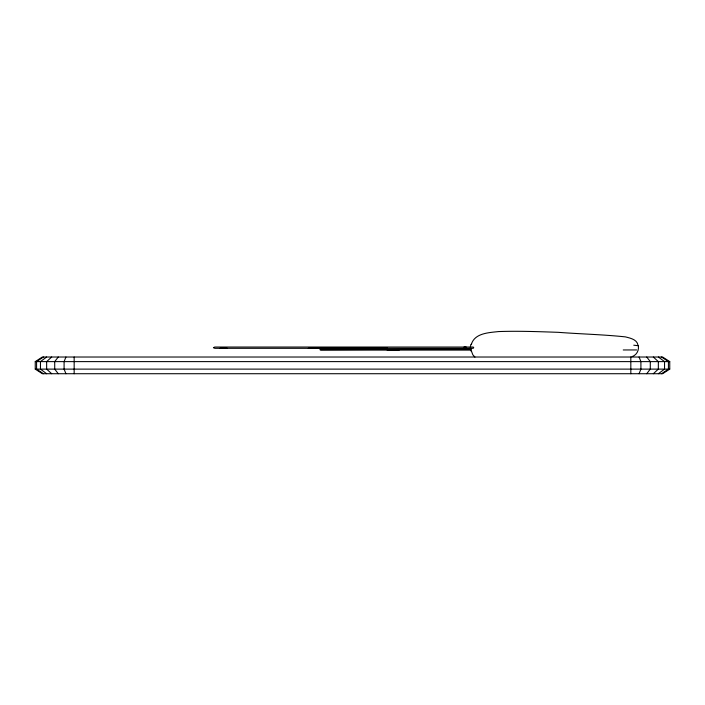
<?xml version="1.0" encoding="UTF-8"?>
<svg xmlns="http://www.w3.org/2000/svg" width="705" height="705" viewBox="0 0 705 705"><rect width="100%" height="100%" fill="white"/><g stroke="black" fill="none" stroke-linecap="round" stroke-linejoin="round"><path stroke-width="1.06" d="M470.385 346.834L470.887 344.392M65.926 357.021L64.093 361.612L64.093 369.12L65.926 373.72M639.074 373.72L640.907 369.12L640.907 361.612L639.074 357.021M471.548 344.005L471.354 344.375C474.641 333.095 488.829 332.654 498.567 331.57C518.466 330.874 538.391 331.641 558.281 332.328C580.638 334.029 603.11 334.531 625.405 336.884C630.191 338.109 637.197 339.449 638.007 345.309M58.251 357.021L54.717 361.612L54.717 369.12L58.251 373.72M646.732 373.72L650.283 369.12L650.283 361.612L646.732 357.021M653.332 373.72L658.338 369.12L658.338 361.612L653.332 357.021M51.668 357.021L46.645 361.612L46.645 369.12L51.668 373.72M46.618 357.021L40.458 361.612L40.458 369.12L46.618 373.72M658.382 373.72L664.542 369.12L664.542 361.612L658.382 357.021M43.437 357.021L36.581 361.612L36.581 369.12L43.437 373.72M661.563 373.72L668.419 369.12L668.419 361.612L661.563 357.021M35.25 361.612L42.344 357.021L662.629 357.021L669.75 361.612L669.75 369.12L662.629 373.72L42.344 373.72L35.25 369.12L35.25 361.612L669.75 361.612M632.094 356.624C636.633 355.047 639.065 350.526 638.351 345.97M636.65 349.944L623.238 349.962M308.314 348.314L387.168 347.918M387.168 350.094L399.18 350.032M466.181 347.036L464.013 347.036M219.942 348.314L227.257 348.305M471.116 349.187L319.885 349.618L320.845 350.094L471.478 350.094M35.25 369.12L669.75 369.12M633.76 345.212L638.325 345.706M474.932 357.074L472.843 354.835L471.548 351.381M470.887 350.993L470.332 347.688M630.825 357.021L630.825 373.72M74.157 357.021L74.157 373.72M213.448 347.644L214.796 348.314L446.785 348.314L473.231 348.305L473.707 347.644L473.231 347.036L214.796 347.036L213.448 347.644"/></g></svg>
